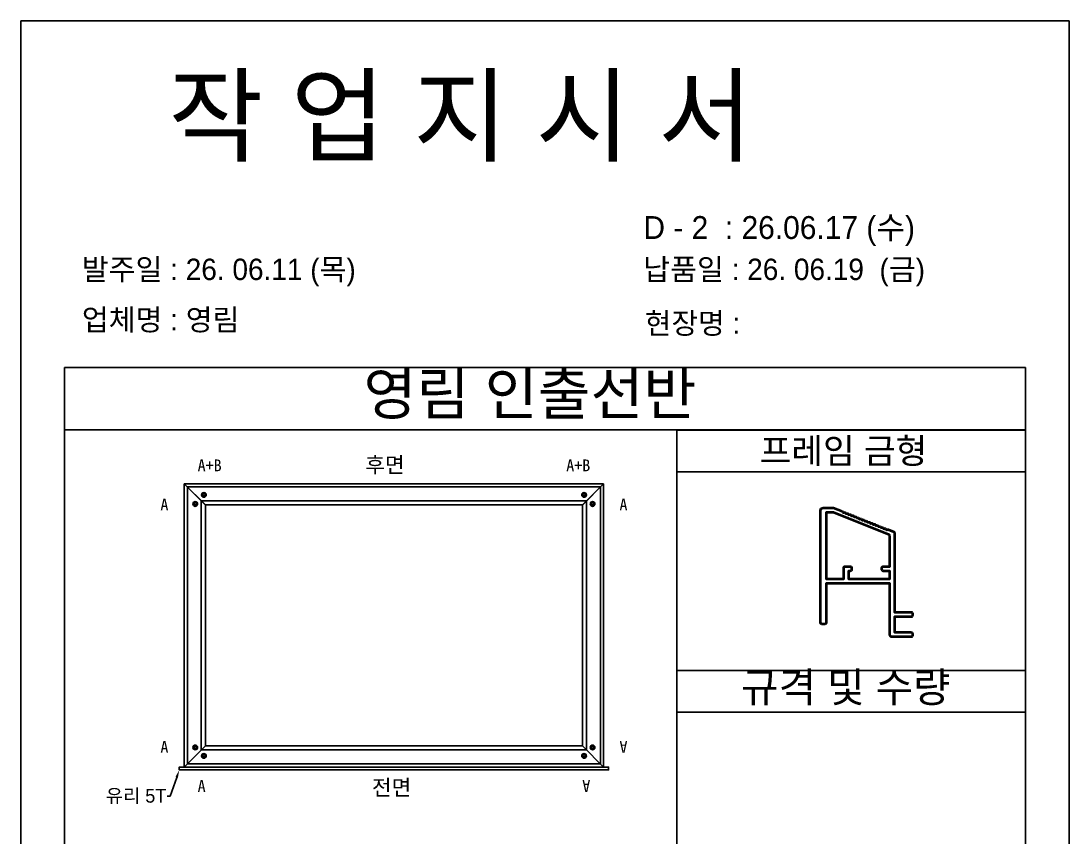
# Model space of a CAD drawing. Header units: millimetres. Extents: x -44117 to 256353, y -2095463 to 65325.
# Drawn here: x 94835 to 97505, y -1013224 to -1011145 of the extents above; entities that cross this region are included whole.
import ezdxf
from ezdxf import colors
from ezdxf.entities.mleader import LeaderData, LeaderLine
from ezdxf.math import Vec2, Vec3

# ---------------------------------------------------------------- set-up
doc = ezdxf.new("R2010")
doc.units = ezdxf.units.MM
doc.header["$LTSCALE"] = 10
for name, color, linetype in [('02 Glass', 4, 'Continuous'), ('02 Profile', 3, 'Continuous'), ('A', 1, 'Continuous')]:
    doc.layers.add(name, color=color, linetype=linetype)
doc.layers.add('1', color=2, linetype='Continuous', lineweight=40)
doc.layers.add('D', color=4, linetype='Continuous', lineweight=5)
doc.dimstyles.get("Standard").update_dxf_attribs({"dimtxt": 0.18, "dimasz": 0.18, "dimexe": 0.18, "dimexo": 0.0625, "dimgap": 0.09, "dimtad": 0, "dimtih": 1, "dimtoh": 1, "dimdec": 4, "dimzin": 0, "dimdsep": 46, "dimtxsty": 'Standard', "dimcen": 0.09, "dimadec": 0, "dimazin": 0, "dimtfac": 1, "dimtdec": 4, "dimtofl": 0, "dimtmove": 0, "dimatfit": 3, "dimfxl": 0, "dimtolj": 1, "dimtzin": 0, "dimarcsym": 0})
pattern_1 = [(45, (80860.8214, -1009690.584), (-0.67351921, 0.67351921), [])]
pattern_2 = [(45, (80882.5714, -1009667.334), (-0.67351921, 0.67351921), [])]
pattern_3 = [(45, (81078.9664, -1008740.3057), (-0.67351921, 0.67351921), [])]
pattern_4 = [(45, (81100.7164, -1008717.0557), (-0.67351921, 0.67351921), [])]
pattern_5 = [(45, (64206.3685, -1014982.8486), (-0.67351921, 0.67351921), [])]
pattern_6 = [(45, (64228.1185, -1014961.0986), (-0.67351921, 0.67351921), [])]
pattern_7 = [(225, (110709.4806, -1015680.377), (0.67351921, -0.67351921), [])]
pattern_8 = [(225, (110687.7306, -1015702.127), (0.67351921, -0.67351921), [])]

# ---------------------------------------------------------------- blocks, each defined once
blk = doc.blocks.new('*D6933')
at = {"layer": 'D', "color": 0, "lineweight": -2}
for p, q in [((97105.1, -1012713.6), (97105, -1012713.5)), ((97105.3, -1012713.6), (97105.1, -1012713.6))]:
    blk.add_line(p, q, dxfattribs=at)
at = {"layer": 'D', "color": 0, "insert": (97106, -1012713.6), "char_height": 0.18, "attachment_point": 5, "bg_fill": 3, "box_fill_scale": 1.1, "bg_fill_color": 257, "bg_fill_transparency": 0}
blk.add_mtext('\\A1;R3.2877', dxfattribs=at)
at = {"layer": 'D', "color": 0, "lineweight": -2}
for p, q in [((97102.8, -1012710.7), (97103, -1012710.7)), ((97102.9, -1012710.8), (97102.9, -1012710.6))]:
    blk.add_line(p, q, dxfattribs=at)
at = {"layer": 'D', "color": 0}
blk.add_solid([(97105.1, -1012713.4), (97105, -1012713.5), (97104.9, -1012713.3)], dxfattribs=at)
at = {"layer": 'Defpoints', "color": 0}
for p in [(97102.9, -1012710.7), (97104.9, -1012713.3)]:
    blk.add_point(p, dxfattribs=at)

msp = doc.modelspace()

# ---------------------------------------------------------------- hatches: boundary and pattern name
at = {"layer": 'A'}
h = msp.add_hatch(dxfattribs=at)
h.set_pattern_fill('ANSI31', color=1, scale=0.3)
h.set_pattern_definition(pattern_2)
h.paths.add_polyline_path([(95294.7785, -1012352.1805, 1), (95306.7785, -1012352.1805, 1)])
h.paths.add_polyline_path([(95303.7785, -1012352.1805, -1), (95297.7785, -1012352.1805, -1)], flags=16)
h = msp.add_hatch(dxfattribs=at)
h.set_pattern_fill('ANSI31', color=1, scale=0.3)
h.set_pattern_definition(pattern_2)
h.paths.add_polyline_path([(95294.7785, -1012352.1805, 1), (95306.7785, -1012352.1805, 1)])
h.paths.add_polyline_path([(95303.7785, -1012352.1805, -1), (95297.7785, -1012352.1805, -1)], flags=16)
h = msp.add_hatch(dxfattribs=at)
h.set_pattern_fill('ANSI31', color=1, scale=0.3)
h.set_pattern_definition(pattern_4)
h.paths.add_polyline_path([(96275.5235, -1012352.1805, -1), (96263.5235, -1012352.1805, -1)])
h.paths.add_polyline_path([(96266.5235, -1012352.1805, 1), (96272.5235, -1012352.1805, 1)], flags=16)
h = msp.add_hatch(dxfattribs=at)
h.set_pattern_fill('ANSI31', color=1, scale=0.3)
h.set_pattern_definition(pattern_4)
h.paths.add_polyline_path([(96275.5235, -1012352.1805, -1), (96263.5235, -1012352.1805, -1)])
h.paths.add_polyline_path([(96266.5235, -1012352.1805, 1), (96272.5235, -1012352.1805, 1)], flags=16)
h = msp.add_hatch(dxfattribs=at)
h.set_pattern_fill('ANSI31', color=1, scale=0.3)
h.set_pattern_definition(pattern_1)
h.paths.add_polyline_path([(95273.0285, -1012375.4305, 1), (95285.0285, -1012375.4305, 1)])
h.paths.add_polyline_path([(95282.0285, -1012375.4305, -1), (95276.0285, -1012375.4305, -1)], flags=16)
h = msp.add_hatch(dxfattribs=at)
h.set_pattern_fill('ANSI31', color=1, scale=0.3)
h.set_pattern_definition(pattern_1)
h.paths.add_polyline_path([(95273.0285, -1012375.4305, 1), (95285.0285, -1012375.4305, 1)])
h.paths.add_polyline_path([(95282.0285, -1012375.4305, -1), (95276.0285, -1012375.4305, -1)], flags=16)
h = msp.add_hatch(dxfattribs=at)
h.set_pattern_fill('ANSI31', color=1, scale=0.3)
h.set_pattern_definition(pattern_3)
h.paths.add_polyline_path([(96297.2735, -1012375.4305, -1), (96285.2735, -1012375.4305, -1)])
h.paths.add_polyline_path([(96288.2735, -1012375.4305, 1), (96294.2735, -1012375.4305, 1)], flags=16)
h = msp.add_hatch(dxfattribs=at)
h.set_pattern_fill('ANSI31', color=1, scale=0.3)
h.set_pattern_definition(pattern_3)
h.paths.add_polyline_path([(96297.2735, -1012375.4305, -1), (96285.2735, -1012375.4305, -1)])
h.paths.add_polyline_path([(96288.2735, -1012375.4305, 1), (96294.2735, -1012375.4305, 1)], flags=16)
h = msp.add_hatch(dxfattribs=at)
h.set_pattern_fill('ANSI31', color=1, scale=0.3)
h.set_pattern_definition(pattern_5)
h.paths.add_polyline_path([(95273.0285, -1012995.5305, -1), (95285.0285, -1012995.5305, -1)])
h.paths.add_polyline_path([(95282.0285, -1012995.5305, 1), (95276.0285, -1012995.5305, 1)], flags=16)
h = msp.add_hatch(dxfattribs=at)
h.set_pattern_fill('ANSI31', color=1, scale=0.3)
h.set_pattern_definition(pattern_5)
h.paths.add_polyline_path([(95273.0285, -1012995.5305, -1), (95285.0285, -1012995.5305, -1)])
h.paths.add_polyline_path([(95282.0285, -1012995.5305, 1), (95276.0285, -1012995.5305, 1)], flags=16)
h = msp.add_hatch(dxfattribs=at)
h.set_pattern_fill('ANSI31', color=1, scale=0.3, angle=180)
h.set_pattern_definition(pattern_7)
h.paths.add_polyline_path([(96297.2735, -1012995.5305, 1), (96285.2735, -1012995.5305, 1)])
h.paths.add_polyline_path([(96288.2735, -1012995.5305, -1), (96294.2735, -1012995.5305, -1)], flags=16)
h = msp.add_hatch(dxfattribs=at)
h.set_pattern_fill('ANSI31', color=1, scale=0.3, angle=180)
h.set_pattern_definition(pattern_7)
h.paths.add_polyline_path([(96297.2735, -1012995.5305, 1), (96285.2735, -1012995.5305, 1)])
h.paths.add_polyline_path([(96288.2735, -1012995.5305, -1), (96294.2735, -1012995.5305, -1)], flags=16)
h = msp.add_hatch(dxfattribs=at)
h.set_pattern_fill('ANSI31', color=1, scale=0.3)
h.set_pattern_definition(pattern_6)
h.paths.add_polyline_path([(95294.7785, -1013017.2805, -1), (95306.7785, -1013017.2805, -1)])
h.paths.add_polyline_path([(95303.7785, -1013017.2805, 1), (95297.7785, -1013017.2805, 1)], flags=16)
h = msp.add_hatch(dxfattribs=at)
h.set_pattern_fill('ANSI31', color=1, scale=0.3)
h.set_pattern_definition(pattern_6)
h.paths.add_polyline_path([(95294.7785, -1013017.2805, -1), (95306.7785, -1013017.2805, -1)])
h.paths.add_polyline_path([(95303.7785, -1013017.2805, 1), (95297.7785, -1013017.2805, 1)], flags=16)
h = msp.add_hatch(dxfattribs=at)
h.set_pattern_fill('ANSI31', color=1, scale=0.3, angle=180)
h.set_pattern_definition(pattern_8)
h.paths.add_polyline_path([(96275.5235, -1013017.2805, 1), (96263.5235, -1013017.2805, 1)])
h.paths.add_polyline_path([(96266.5235, -1013017.2805, -1), (96272.5235, -1013017.2805, -1)], flags=16)
h = msp.add_hatch(dxfattribs=at)
h.set_pattern_fill('ANSI31', color=1, scale=0.3, angle=180)
h.set_pattern_definition(pattern_8)
h.paths.add_polyline_path([(96275.5235, -1013017.2805, 1), (96263.5235, -1013017.2805, 1)])
h.paths.add_polyline_path([(96266.5235, -1013017.2805, -1), (96272.5235, -1013017.2805, -1)], flags=16)

# ---------------------------------------------------------------- linework, layer by layer
for p, q in [((97393.98411, -1012027.51217), (94946.07094, -1012027.51217)), ((97393.98411, -1012186.46757), (94946.07094, -1012186.46757)), ((96506.1796, -1012186.46757), (96506.1796, -1014810.55145))]:
    msp.add_line(p, q)
for points in [[(94834.80216, -1014921.82023), (97505.25289, -1014921.82023), (97505.25289, -1011145.03991), (94834.80216, -1011145.03991)], [(97394.07834, -1012187.20793), (96506.1796, -1012187.20793), (96506.1796, -1012293.84093), (97394.07834, -1012293.84093)], [(97394.07834, -1012799.14323), (96506.1796, -1012799.14323), (96506.1796, -1012905.77623), (97394.07834, -1012905.77623)]]:
    msp.add_lwpolyline(points, close=True)
msp.add_lwpolyline([(94946.07094, -1012027.51217), (94946.07094, -1014810.55145), (97393.98411, -1014810.55145), (97393.98411, -1012027.51217)])
at = {"layer": '02 Glass'}
msp.add_lwpolyline([(95238.0785, -1013052.9805), (96332.2235, -1013052.9805), (96332.2235, -1013045.4805), (95238.0785, -1013045.4805)], close=True, dxfattribs=at)
at = {"layer": '02 Profile'}
for p, q in [((96319.4735, -1012323.9805), (95250.8285, -1012323.9805)), ((95304.8285, -1012377.9805), (95250.8285, -1012323.9805)), ((95250.8285, -1012323.9805), (95250.8285, -1013045.4805)), ((95250.8285, -1012323.9805), (95304.8285, -1012377.9805)), ((96311.32367, -1012332.13033), (95258.97833, -1012332.13033)), ((95258.97833, -1012332.13033), (95258.97833, -1013037.33068)), ((96319.4735, -1012323.9805), (96265.4735, -1012377.9805)), ((96319.4735, -1012323.9805), (96265.4735, -1012377.9805)), ((96311.32367, -1012332.13033), (96311.32367, -1013037.33068)), ((96319.4735, -1012323.9805), (96319.4735, -1013045.4805)), ((96275.9735, -1012367.4805), (95294.3285, -1012367.4805)), ((95294.3285, -1012367.4805), (95294.3285, -1013001.9805)), ((96275.9735, -1012367.4805), (96275.9735, -1013001.9805)), ((96265.4735, -1012377.9805), (95304.8285, -1012377.9805)), ((95304.8285, -1012377.9805), (95304.8285, -1012991.4805)), ((96265.4735, -1012377.9805), (96265.4735, -1012991.4805)), ((95304.8285, -1012991.4805), (95250.8285, -1013045.4805)), ((95250.8285, -1013045.4805), (95304.8285, -1012991.4805)), ((96275.9735, -1013001.9805), (95294.3285, -1013001.9805)), ((96265.4735, -1012991.4805), (95304.8285, -1012991.4805)), ((96319.4735, -1013045.4805), (96265.4735, -1012991.4805)), ((96319.4735, -1013045.4805), (96265.4735, -1012991.4805)), ((96319.4735, -1013045.4805), (95250.8285, -1013045.4805)), ((96311.32367, -1013037.33068), (95258.97833, -1013037.33068))]:
    msp.add_line(p, q, dxfattribs=at)
at = {"layer": '1'}
msp.add_lwpolyline([(97047.08286, -1012453.68102), (96904.98109, -1012397.08112), (96886.56991, -1012397.08112), (96886.56991, -1012566.06973), (96931.61162, -1012566.06973), (96931.61162, -1012537.79537, -0.4142135624), (96934.89934, -1012534.50765), (96948.0502, -1012534.50765, -0.4142135624), (96951.33792, -1012537.79537), (96951.33792, -1012543.05572, -0.4142135624), (96948.0502, -1012546.34343), (96943.11863, -1012546.34343), (96943.11863, -1012566.06973), (97048.32555, -1012566.06973), (97048.32555, -1012546.34343), (97031.88697, -1012546.34343, -0.4142135624), (97028.59925, -1012543.05572), (97028.59925, -1012537.79537, -0.4142135624), (97031.88697, -1012534.50765), (97048.32555, -1012534.50765), (97048.32555, -1012455.51362, 0.3070783015)], format="xyb", close=True, dxfattribs=at)
at = {"layer": 'A'}
for p, q in [((95250.8285, -1012323.9805), (95304.2285, -1012377.3805)), ((96319.4735, -1012323.9805), (96266.0735, -1012377.3805)), ((95250.8285, -1013045.4805), (95304.2285, -1012992.0805)), ((96319.4735, -1013045.4805), (96266.0735, -1012992.0805))]:
    msp.add_line(p, q, dxfattribs=at)
at = {"layer": 'A', "color": 242, "true_color": 0xcd2027}
for centre, radius in [((95300.7785, -1012352.1805), 6), ((95300.7785, -1012352.1805), 6), ((95300.7785, -1012352.1805), 3), ((96269.5235, -1012352.1805), 6), ((96269.5235, -1012352.1805), 6), ((96269.5235, -1012352.1805), 3), ((95279.0285, -1012375.4305), 6), ((95279.0285, -1012375.4305), 6), ((95279.0285, -1012375.4305), 3), ((96291.2735, -1012375.4305), 6), ((96291.2735, -1012375.4305), 6), ((96291.2735, -1012375.4305), 3), ((95279.0285, -1012995.5305), 6), ((95279.0285, -1012995.5305), 6), ((95279.0285, -1012995.5305), 3), ((96291.2735, -1012995.5305), 6), ((96291.2735, -1012995.5305), 6), ((96291.2735, -1012995.5305), 3), ((95300.7785, -1013017.2805), 6), ((95300.7785, -1013017.2805), 6), ((95300.7785, -1013017.2805), 3), ((96269.5235, -1013017.2805), 6), ((96269.5235, -1013017.2805), 6), ((96269.5235, -1013017.2805), 3)]:
    msp.add_circle(centre, radius, dxfattribs=at)

# ---------------------------------------------------------------- texts
for s, width, gutter_width, heights, insert, char_height, attachment_point in [('{\\fGulim|b0|i0|c129|p50;작 업 지 시 서}', 4553.9528048, 17.21164, [-214.58863], (95210.23592, -1011289.78424), 192.7704086, 1), ('\\pt11;{\\fGulim|b0|i0|c129|p50;발주일 : 26. 06.11 (목)}', 5257.1634623, 19.86943, [54.84616], (94989.93826, -1011750.4739), 54.5217024, 1), ('{\\fGulim|b0|i0|c129|p50;납품일 : 26. 06.19  (금)}', 5257.1634623, 19.86943, [55.77782], (96420.50187, -1011750.4739), 54.5217024, 1), ('{\\fGulim|b0|i0|c129|p50;업체명 : 영림}', 5257.1634623, 19.86943, [57.40323], (94989.93826, -1011878.68125), 54.5217024, 1), ('{\\fGulim|b0|i0|c129|p50;현장명 :  }', 5221.1406308, 19.73328, [60.42093], (96424.30593, -1011887.82479), 54.1481119, 1), ('{\\fGulim|b0|i0|c129|p50;영림 인출선반}', 2538.6306726, 9.59474, [-119.91001], (95707.62075, -1012040.22331), 107.4611207, 1), ('{\\f굴림|b1|i0|c129|p50;프레임 금형}', 19448.9777018, 250.13109, [-71.72126], (96717.04826, -1012207.84417), 64.3194219, 1), ('{\\f굴림|b1|i0|c129|p50;후면}', 12072.7918459, 155.2668, [-44.36194], (95712.1, -1012255.78457), 39.9257485, 1), ('A+B', 46.0503167, 116.00573, [-30], (95284.92134, -1012262.06807, -0.0857), 30, 1), ('A+B', 46.0503167, 116.00573, [-30], (96285.38066, -1012262.06807, -0.0857), 30, 3), ('A', 46.0503167, 116.00573, [-30], (95190.1191, -1012361.81367, -0.0857), 30, 1), ('A', 46.0503167, 116.00573, [-30], (96380.1829, -1012361.81367, -0.0857), 30, 3), ('{\\f굴림|b1|i0|c129|p50;규격 및 수량}', 23047.5408631, 296.4118, [-85.19319], (96669.68925, -1012804.05779), 76.220176, 1), ('A', 46.0503167, 116.00573, [-30], (95190.1191, -1013009.14734, -0.0857), 30, 7), ('A', 46.0503167, 116.00573, [-30], (95284.92134, -1013108.89293, -0.0857), 30, 7), ('{\\f굴림|b1|i0|c129|p50;전면}', 12072.7918459, 155.2668, [-43.09446], (95729.03794, -1013077.643), 39.9257485, 1)]:
    msp.add_mtext_dynamic_manual_height_columns(s, width=width, gutter_width=gutter_width, heights=heights, dxfattribs=dict(insert=insert, char_height=char_height, attachment_point=attachment_point))
at = {"color": 1, "insert": (96420.80875, -1011642.09237), "char_height": 58.2865954, "attachment_point": 1}
msp.add_mtext_dynamic_manual_height_columns('{\\fGulim|b0|i0|c129|p50;D - 2  : 26.06.17 (수)}', width=5620.1869425, gutter_width=21.24147, heights=[59.62945], dxfattribs=at)
at = {"char_height": 30, "attachment_point": 1, "rotation": 180}
for insert in [(96380.1829, -1013009.14734, -0.0857), (96285.38066, -1013108.89293, -0.0857)]:
    msp.add_mtext_dynamic_manual_height_columns('A', width=46.0503167, gutter_width=116.00573, heights=[-30], dxfattribs=dict(at, insert=insert))

# ---------------------------------------------------------------- leaders
ml = msp.add_multileader_mtext('Standard')
ml.set_content('{\\fGulim|b0|i0|c129|p50;유리 5T}', color=256)
ml.set_leader_properties()
ml.build(insert=Vec2(0, 0))
ml.multileader.update_dxf_attribs({"arrow_head_size": 20})
ctx = ml.context
ctx.base_point, ctx.char_height, ctx.arrow_head_size, ctx.plane_origin = Vec3(95042.7104, -1013119.89932), 35, 20, Vec3(95238.0785, -1013052.9805)
ctx.text_align_type = 2
notes = []
notes.append((ctx, [(0, (1, 1, 0), (95215.02998, -1013119.89932), (-1, 0), 8, [(0, [(95238.0785, -1013052.9805)], 0, [])])]))
ctx.mtext.insert, ctx.mtext.alignment, ctx.mtext.flow_direction = Vec3(95205.02998, -1013101.21091), 3, 5
for ctx, leaders in notes:
    for number, flags, end, landing, length, lines in leaders:
        leader = LeaderData()
        leader.index, (leader.has_last_leader_line, leader.has_dogleg_vector, leader.attachment_direction) = number, flags
        leader.last_leader_point, leader.dogleg_vector, leader.dogleg_length = Vec3(end), Vec3(landing), length
        for number, points, colour, breaks in lines:
            line = LeaderLine()
            line.index, line.vertices, line.color, line.breaks = number, Vec3.list(points), colors.encode_raw_color(colour), breaks
            leader.lines.append(line)
        ctx.leaders.append(leader)

# ---------------------------------------------------------------- next in the draw order: dimensions: what is measured, and where the dimension line sits
at = {"layer": 'D'}
dim = msp.add_radius_dim(center=(97102.90156, -1012710.72925), mpoint=(97104.92434, -1012713.32105), dimstyle='Standard', override={"dimfxl": 13, "dimtfill": 1, "dimarcsym": 1}, dxfattribs=at)
dim.commit()
dim.dimension.update_dxf_attribs({"geometry": '*D6933', "text_midpoint": (97105.95583, -1012713.60485)})

# ---------------------------------------------------------------- next in the draw order: linework, layer by layer
msp.add_lwpolyline([(97394.07834, -1012187.20793), (96506.1796, -1012187.20793), (96506.1796, -1012799.14323), (97394.07834, -1012799.14323)], close=True)
at = {"layer": '1', "linetype": 'Continuous'}
msp.add_lwpolyline([(96872.10388, -1012391.82078, -0.4142135624), (96878.67931, -1012385.24535), (96878.67931, -1012385.24535), (96904.98109, -1012385.24535), (96927.1654, -1012394.08148, -0.2391202845), (96929.13198, -1012396.3132, 0.507244027), (96931.10357, -1012397.0985, -0.507244027), (96936.03256, -1012399.06174, 0.507244027), (96938.00416, -1012399.84704, -0.507244027), (96942.93315, -1012401.81028, 0.507244027), (96944.90474, -1012402.59558, -0.507244027), (96949.83373, -1012404.55882, 0.507244027), (96951.80533, -1012405.34412, -0.507244027), (96956.73432, -1012407.30736, 0.507244027), (96958.70592, -1012408.09266, -0.507244027), (96963.63491, -1012410.0559, 0.507244027), (96965.6065, -1012410.8412, -0.507244027), (96970.53549, -1012412.80444, 0.507244027), (96972.50709, -1012413.58974, -0.507244027), (96977.43608, -1012415.55298, 0.507244027), (96979.40767, -1012416.33828, -0.507244027), (96984.33666, -1012418.30152, 0.5072440269), (96986.30826, -1012419.08682, -0.507244027), (96991.23725, -1012421.05006, 0.507244027), (96993.20885, -1012421.83536, -0.507244027), (96998.13784, -1012423.7986, 0.507244027), (97000.10943, -1012424.5839, -0.507244027), (97005.03842, -1012426.54714, 0.507244027), (97007.01002, -1012427.33244, -0.507244027), (97011.93901, -1012429.29568, 0.507244027), (97013.9106, -1012430.08098, -0.507244027), (97018.83959, -1012432.04422, 0.507244027), (97020.81119, -1012432.82952, -0.507244027), (97025.74018, -1012434.79276, 0.507244027), (97027.71178, -1012435.57806, -0.507244027), (97032.64077, -1012437.5413, 0.507244027), (97034.61236, -1012438.3266, -0.5070859448), (97039.54094, -1012440.28824, 0.5106345368), (97041.52489, -1012441.06495, -0.2375027855), (97044.37245, -1012440.76567), (97058.91848, -1012446.55943, -0.3070783015), (97060.16117, -1012448.39204), (97060.16117, -1012650.8928), (97102.90156, -1012650.8928, -0.4142135624), (97106.18928, -1012654.18052), (97106.18928, -1012659.44087, -0.4142135624), (97102.90156, -1012662.72858), (97060.16117, -1012662.72858), (97060.16117, -1012702.18118), (97102.90156, -1012702.18118, -0.4142135624), (97106.18928, -1012705.4689), (97106.18928, -1012710.72925, -0.4142135624), (97102.90156, -1012714.01697), (97054.90093, -1012714.01697), (97054.9009, -1012714.01696, -0.4142135624), (97048.32546, -1012707.44153), (97048.32539, -1012707.44152), (97048.32539, -1012577.90551), (96886.56991, -1012577.90551), (96886.56991, -1012677.85207, -0.4142135624), (96883.2822, -1012681.13979), (96875.39167, -1012681.13979, -0.4142135624), (96872.10396, -1012677.85207), (96872.10396, -1012391.82078)], format="xyb", dxfattribs=at)

doc.saveas('drawing.dxf')
